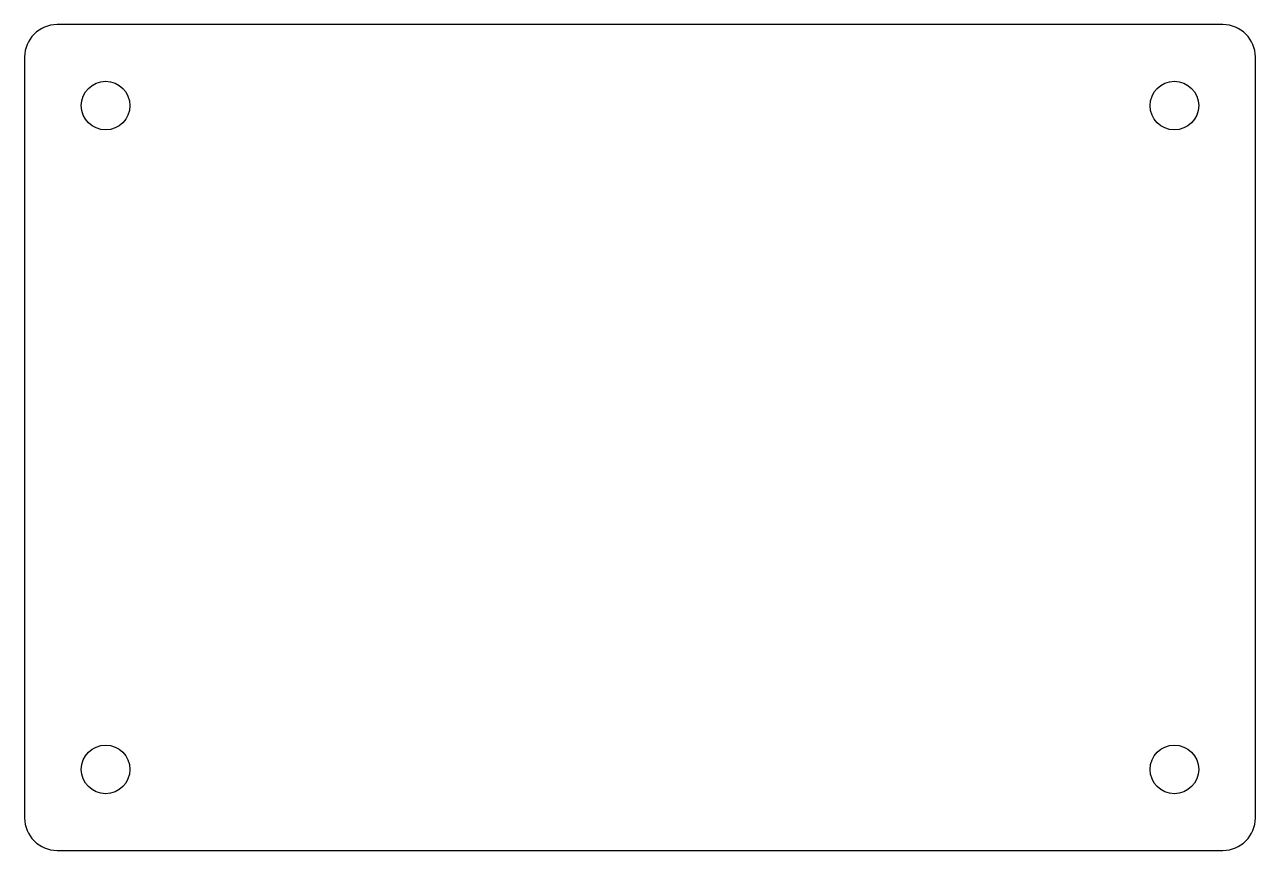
# Model space of a CAD drawing. Header units: millimetres. Extents: x -74 to 2, y -49 to 2.
import ezdxf

# ---------------------------------------------------------------- set-up
doc = ezdxf.new("R2010")
doc.units = ezdxf.units.MM
doc.layers.get('0').update_dxf_attribs({"linetype": 'CONTINUOUS'})

msp = doc.modelspace()

# ---------------------------------------------------------------- linework, layer by layer
msp.add_lwpolyline([(2, 0, 0.414214), (0, 2), (-72, 2, 0.414214), (-74, 0), (-74, -47, 0.414214), (-72, -49), (0, -49, 0.414214), (2, -47)], format="xyb", close=True)
for centre in [(-69, -3), (-3, -3), (-69, -44), (-3, -44)]:
    msp.add_circle(centre, 1.5)

doc.saveas('drawing.dxf')
